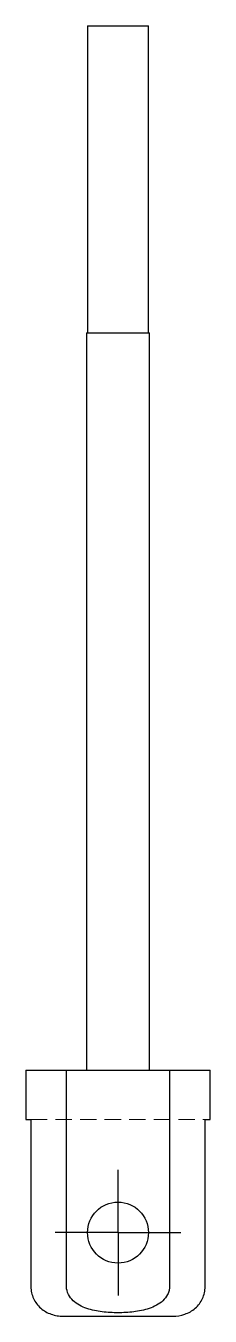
# Model space of a CAD drawing. Header units: millimetres. Extents: x 77 to 230, y 7 to 165.
# Drawn here: x 215.8 to 230.2, y 7.2 to 107 of the extents above.
import ezdxf

# ---------------------------------------------------------------- set-up
doc = ezdxf.new("R2010")
doc.units = ezdxf.units.MM
doc.linetypes.add('HIDDEN', pattern=[1.905, 1.27, -0.635])
doc.layers.add('10', color=7, linetype='Continuous')

# ---------------------------------------------------------------- blocks, each defined once
blk = doc.blocks.new('SW_CENTERMARKSYMBOL_1')
at = {"layer": '10', "color": 0}
for p, q in [((0, 2.5), (0, 4.859)), ((0, 0), (0, 2.5)), ((-2.5, 0), (-4.859, 0)), ((0, 0), (-2.5, 0)), ((0, 0), (0, -2.5)), ((0, 0), (2.5, 0)), ((2.5, 0), (4.859, 0)), ((0, -2.5), (0, -4.859))]:
    blk.add_line(p, q, dxfattribs=at)

msp = doc.modelspace()

# ---------------------------------------------------------------- linework, layer by layer
at = {"color": 7, "linetype": 'Continuous', "lineweight": 25}
for p, q in [((220.641, 107), (220.641, 83.261)), ((220.641, 107), (223, 107)), ((223, 107), (225.359, 107)), ((225.359, 83.261), (225.359, 107)), ((220.565, 83.261), (220.565, 26.196)), ((220.565, 83.261), (223, 83.261)), ((223, 83.261), (225.435, 83.261)), ((225.435, 26.196), (225.435, 83.261)), ((215.848, 26.196), (215.848, 22.392)), ((215.848, 26.196), (219.009, 26.196)), ((219.009, 9.457), (219.009, 26.196)), ((219.009, 26.196), (226.991, 26.196)), ((226.991, 26.196), (226.991, 9.457)), ((226.991, 26.196), (230.152, 26.196)), ((230.152, 22.392), (230.152, 26.196)), ((215.848, 22.392), (216.248, 22.392)), ((216.248, 22.392), (216.248, 9.457)), ((229.752, 22.392), (230.152, 22.392)), ((229.752, 9.457), (229.752, 22.392)), ((218.74, 7.174), (227.26, 7.174))]:
    msp.add_line(p, q, dxfattribs=at)
at = {"color": 7, "linetype": 'HIDDEN', "lineweight": 18}
msp.add_line((216.248, 22.392), (229.752, 22.392), dxfattribs=at)
at = {"color": 7, "linetype": 'Continuous', "lineweight": 25}
msp.add_circle((223, 13.642), 2.359, dxfattribs=at)
for points, knots in [([(216.248, 9.457), (216.248, 9.299), (216.265, 9.143), (216.333, 8.839), (216.384, 8.688), (216.581, 8.262), (216.774, 8.006), (217.126, 7.696), (217.255, 7.604), (217.526, 7.446), (217.668, 7.381), (217.963, 7.277), (218.117, 7.238), (218.426, 7.187), (218.582, 7.174), (218.74, 7.174)], [0, 0, 0, 0, 0.125, 0.125, 0.25, 0.25, 0.5, 0.5, 0.625, 0.625, 0.75, 0.75, 0.875, 0.875, 1, 1, 1, 1]), ([(226.991, 9.457), (226.991, 9.353), (226.979, 9.251), (226.93, 9.052), (226.894, 8.954), (226.756, 8.677), (226.626, 8.512), (226.327, 8.232), (226.156, 8.114), (225.796, 7.916), (225.608, 7.836), (225.221, 7.703), (225.022, 7.65), (224.621, 7.565), (224.42, 7.533), (223.814, 7.459), (223.408, 7.438), (222.592, 7.438), (222.182, 7.459), (221.574, 7.534), (221.373, 7.566), (220.973, 7.652), (220.774, 7.705), (220.388, 7.838), (220.2, 7.918), (219.841, 8.116), (219.671, 8.234), (219.373, 8.514), (219.243, 8.677), (219.06, 9.046), (219.009, 9.249), (219.009, 9.457)], [0, 0, 0, 0, 0.03125, 0.03125, 0.0625, 0.0625, 0.125, 0.125, 0.1875, 0.1875, 0.25, 0.25, 0.3125, 0.3125, 0.375, 0.375, 0.5, 0.5, 0.625, 0.625, 0.6875, 0.6875, 0.75, 0.75, 0.8125, 0.8125, 0.875, 0.875, 0.9375, 0.9375, 1, 1, 1, 1]), ([(227.26, 7.174), (227.576, 7.174), (227.885, 7.223), (228.48, 7.433), (228.752, 7.589), (229.108, 7.901), (229.214, 8.016), (229.401, 8.265), (229.484, 8.401), (229.616, 8.686), (229.666, 8.834), (229.734, 9.14), (229.752, 9.298), (229.752, 9.457)], [0, 0, 0, 0, 0.25, 0.25, 0.5, 0.5, 0.625, 0.625, 0.75, 0.75, 0.875, 0.875, 1, 1, 1, 1])]:
    msp.add_open_spline(points, degree=3, knots=knots, dxfattribs=at)

# ---------------------------------------------------------------- block references
at = {"layer": '10'}
msp.add_blockref('SW_CENTERMARKSYMBOL_1', (223, 13.642), dxfattribs=at)

doc.saveas('drawing.dxf')
